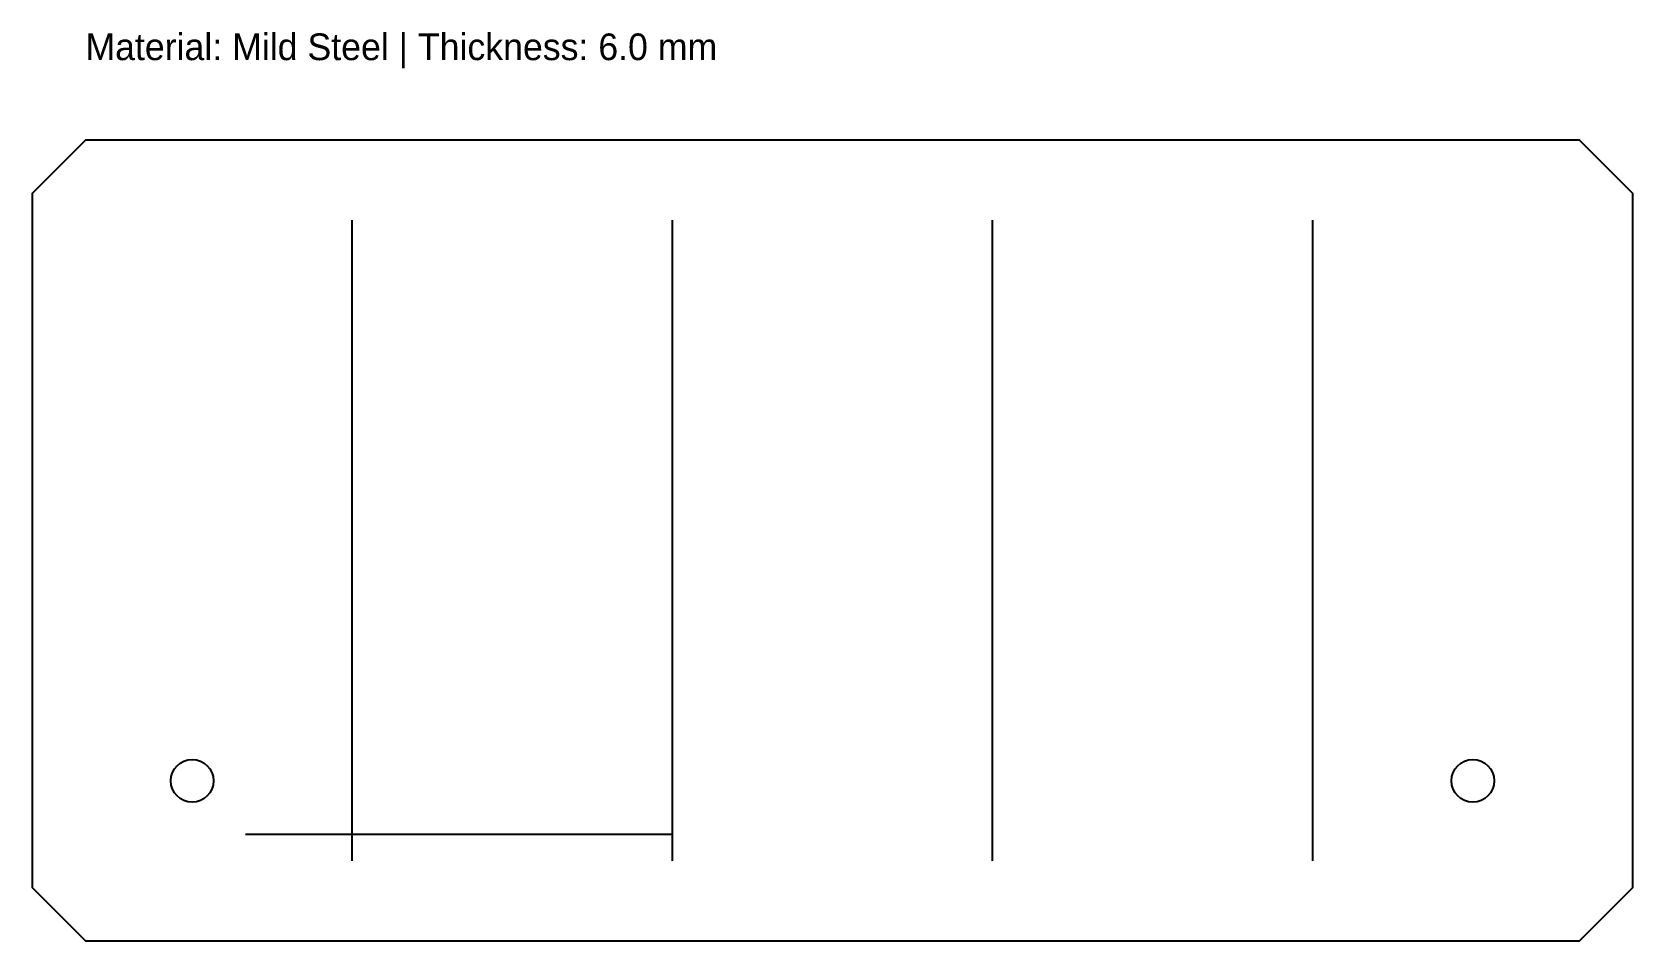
# Model space of a CAD drawing. Header units: metres. Extents: x 0 to 300, y 0 to 170.
import ezdxf

# ---------------------------------------------------------------- set-up
doc = ezdxf.new("R2010")
doc.units = ezdxf.units.M

msp = doc.modelspace()

# ---------------------------------------------------------------- linework, layer by layer
at = {"layer": 'BRAKE'}
for p, q in [((60, 15), (60, 135)), ((120, 15), (120, 135)), ((180, 15), (180, 135)), ((240, 15), (240, 135))]:
    msp.add_line(p, q, dxfattribs=at)
at = {"layer": 'DRILL'}
for centre in [(30, 30), (270, 30)]:
    msp.add_circle(centre, 4, dxfattribs=at)
at = {"layer": 'OUTLINE'}
msp.add_lwpolyline([(10, 0), (290, 0), (300, 10), (300, 140), (290, 150), (10, 150), (0, 140), (0, 10)], close=True, dxfattribs=at)
at = {"layer": 'SEAMS', "linetype": 'CONTINUOUS'}
msp.add_line((40, 20), (120, 20), dxfattribs=at)

# ---------------------------------------------------------------- texts
at = {"layer": 'NOTES'}
msp.add_text('Material: Mild Steel | Thickness: 6.0 mm', height=5, dxfattribs=at).set_placement((10, 165))

doc.saveas('drawing.dxf')
